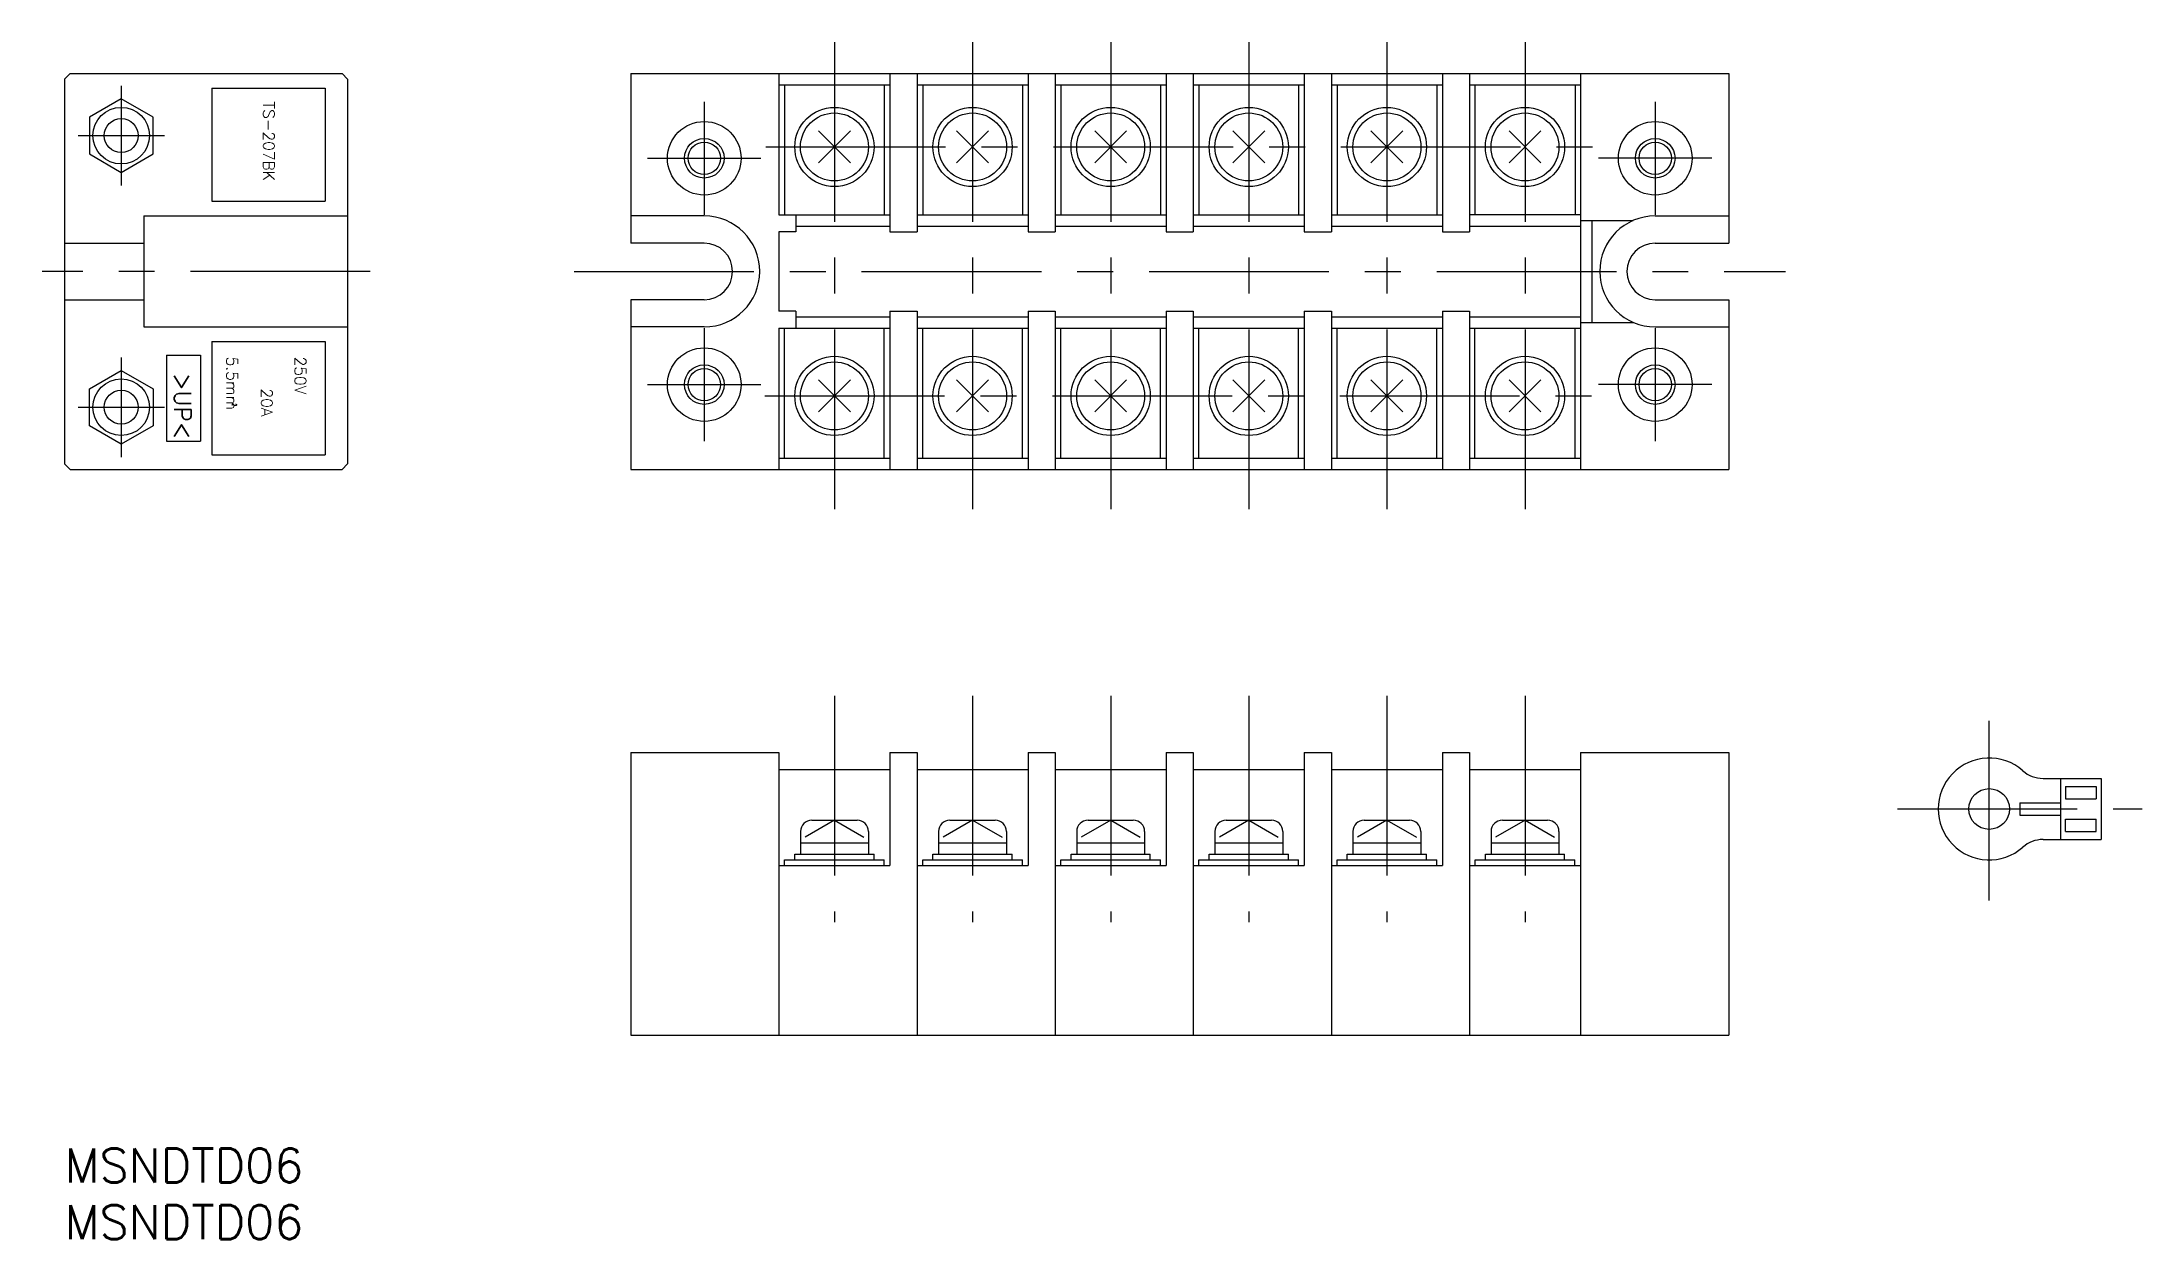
# Model space of a CAD drawing. Extents: x -2 to 184, y -8 to 98.
import ezdxf

# ---------------------------------------------------------------- set-up
doc = ezdxf.new("R2010")
doc.units = 0
doc.header["$LTSCALE"] = 0.5
doc.linetypes.add('CENTER', pattern=[50.8, 31.75, -6.35, 6.35, -6.35])
for name, color, linetype in [('MSM_CENTER', 1, 'CENTER'), ('MSM_CONTINUOUS', 7, 'CONTINUOUS'), ('MSM_NARROW', 5, 'CONTINUOUS'), ('MSM_PART_NUMBER', 7, 'CONTINUOUS')]:
    doc.layers.add(name, color=color, linetype=linetype)
doc.styles.get("Standard").update_dxf_attribs({"font": 'txt.shx', "height": 3, "bigfont": 'bigfont.shx'})

msp = doc.modelspace()

# ---------------------------------------------------------------- linework, layer by layer
at = {"layer": 'MSM_CENTER'}
for p, q in [((68, 97.77), (68, 55)), ((80.2, 97.77), (80.2, 55)), ((92.4, 97.77), (92.4, 55)), ((104.6, 97.77), (104.6, 55)), ((116.8, 97.77), (116.8, 55)), ((129, 97.77), (129, 55)), ((5, 93.9), (5, 85.1)), ((56.5, 92.5), (56.5, 82.5)), ((140.5, 92.5), (140.5, 82.5)), ((1.19, 89.5), (8.81, 89.5)), ((51.5, 87.5), (61.5, 87.5)), ((61.94, 88.5), (135.15, 88.5)), ((145.5, 87.5), (135.5, 87.5)), ((27, 77.5), (-2, 77.5)), ((45, 77.5), (152, 77.5)), ((56.5, 72.5), (56.5, 62.5)), ((140.5, 72.5), (140.5, 62.5)), ((5, 69.9), (5, 61.1)), ((51.5, 67.5), (61.5, 67.5)), ((145.5, 67.5), (135.5, 67.5)), ((1.19, 65.5), (8.81, 65.5)), ((61.85, 66.5), (135.15, 66.5)), ((68, 40), (68, 20)), ((80.2, 40), (80.2, 20)), ((92.4, 40), (92.4, 20)), ((104.6, 40), (104.6, 20)), ((116.8, 40), (116.8, 20)), ((129, 40), (129, 20)), ((170, 21.9), (170, 38.1)), ((161.9, 30), (183.5, 30))]:
    msp.add_line(p, q, dxfattribs=at)
at = {"layer": 'MSM_CONTINUOUS'}
for p, q in [((0.5, 95), (0, 94.5)), ((0.5, 95), (24.5, 95)), ((24.5, 95), (25, 94.5)), ((50, 95), (50, 80)), ((50, 95), (147, 95)), ((63.1, 95), (63.1, 82.5)), ((72.9, 95), (72.9, 81)), ((75.3, 95), (75.3, 81)), ((85.1, 95), (85.1, 81)), ((87.5, 95), (87.5, 81)), ((97.3, 95), (97.3, 81)), ((99.7, 95), (99.7, 81)), ((109.5, 95), (109.5, 81)), ((111.9, 95), (111.9, 81)), ((121.7, 95), (121.7, 81)), ((124.1, 95), (124.1, 81)), ((133.9, 95), (133.9, 60)), ((147, 95), (147, 80)), ((0, 94.5), (0, 60.5)), ((5, 92.75), (2.19, 91.13)), ((7.81, 91.13), (5, 92.75)), ((13, 93.7), (13, 83.7)), ((13, 93.7), (23, 93.7)), ((23, 93.7), (23, 83.7)), ((25, 94.5), (25, 60.5)), ((63.1, 94), (72.9, 94)), ((63.6, 94), (63.6, 82.5)), ((72.4, 94), (72.4, 82.5)), ((75.3, 94), (85.1, 94)), ((75.8, 94), (75.8, 82.5)), ((84.6, 94), (84.6, 82.5)), ((87.5, 94), (97.3, 94)), ((88, 94), (88, 82.5)), ((96.8, 94), (96.8, 82.5)), ((99.7, 94), (109.5, 94)), ((100.2, 94), (100.2, 82.5)), ((109, 94), (109, 82.5)), ((111.9, 94), (121.7, 94)), ((112.4, 94), (112.4, 82.5)), ((121.2, 94), (121.2, 82.5)), ((124.1, 94), (133.9, 94)), ((124.56, 94), (124.56, 82.5)), ((133.43, 94), (133.43, 82.5)), ((2.19, 91.13), (2.19, 87.88)), ((7.81, 87.88), (7.81, 91.13)), ((69.41, 89.91), (66.59, 87.09)), ((66.59, 89.91), (69.41, 87.09)), ((81.61, 89.91), (78.79, 87.09)), ((78.79, 89.91), (81.61, 87.09)), ((93.81, 89.91), (90.99, 87.09)), ((90.99, 89.91), (93.81, 87.09)), ((106.01, 89.91), (103.19, 87.09)), ((103.19, 89.91), (106.01, 87.09)), ((118.21, 89.91), (115.39, 87.09)), ((115.39, 89.91), (118.21, 87.09)), ((130.41, 89.91), (127.59, 87.09)), ((127.59, 89.91), (130.41, 87.09)), ((2.19, 87.88), (5, 86.25)), ((5, 86.25), (7.81, 87.88)), ((13, 83.7), (23, 83.7)), ((7, 82.4), (25, 82.4)), ((7, 82.4), (7, 72.6)), ((56.5, 82.4), (50, 82.4)), ((63.1, 82.5), (72.9, 82.5)), ((64.6, 82.5), (64.6, 81)), ((75.3, 82.5), (85.1, 82.5)), ((87.5, 82.5), (97.3, 82.5)), ((99.7, 82.5), (109.5, 82.5)), ((111.9, 82.5), (121.7, 82.5)), ((133.9, 82.5), (124.1, 82.5)), ((133.9, 82), (138.56, 82)), ((134.9, 82), (134.9, 73)), ((140.5, 82.4), (147, 82.4)), ((0, 80), (7, 80)), ((56.5, 80), (50, 80)), ((64.6, 81), (63.1, 81)), ((63.1, 81), (63.1, 74)), ((64.6, 81.5), (72.9, 81.5)), ((72.9, 81), (75.3, 81)), ((75.3, 81.5), (85.1, 81.5)), ((85.1, 81), (87.5, 81)), ((87.5, 81.5), (97.3, 81.5)), ((97.3, 81), (99.7, 81)), ((99.7, 81.5), (109.5, 81.5)), ((109.5, 81), (111.9, 81)), ((111.9, 81.5), (121.7, 81.5)), ((121.7, 81), (124.1, 81)), ((124.1, 81.5), (133.9, 81.5)), ((140.5, 80), (147, 80)), ((0, 75), (7, 75)), ((56.5, 75), (50, 75)), ((50, 75), (50, 60)), ((140.5, 75), (147, 75)), ((147, 75), (147, 60)), ((7, 72.6), (25, 72.6)), ((56.5, 72.6), (50, 72.6)), ((64.6, 74), (63.1, 74)), ((63.1, 72.5), (72.9, 72.5)), ((63.1, 72.5), (63.1, 60)), ((63.6, 61), (63.6, 72.5)), ((64.6, 74), (64.6, 72.5)), ((64.6, 73.5), (72.9, 73.5)), ((72.4, 61), (72.4, 72.5)), ((72.9, 74), (75.3, 74)), ((72.9, 74), (72.9, 60)), ((75.3, 74), (75.3, 60)), ((75.3, 73.5), (85.1, 73.5)), ((75.3, 72.5), (85.1, 72.5)), ((75.8, 61), (75.8, 72.5)), ((84.6, 61), (84.6, 72.5)), ((85.1, 74), (85.1, 60)), ((85.1, 74), (87.5, 74)), ((87.5, 74), (87.5, 60)), ((87.5, 73.5), (97.3, 73.5)), ((87.5, 72.5), (97.3, 72.5)), ((88, 61), (88, 72.5)), ((96.8, 61), (96.8, 72.5)), ((97.3, 74), (99.7, 74)), ((97.3, 74), (97.3, 60)), ((99.7, 74), (99.7, 60)), ((99.7, 73.5), (109.5, 73.5)), ((99.7, 72.5), (109.5, 72.5)), ((100.2, 61), (100.2, 72.5)), ((109, 61), (109, 72.5)), ((109.5, 74), (111.9, 74)), ((109.5, 74), (109.5, 60)), ((111.9, 74), (111.9, 60)), ((111.9, 73.5), (121.7, 73.5)), ((111.9, 72.5), (121.7, 72.5)), ((112.4, 61), (112.4, 72.5)), ((121.2, 61), (121.2, 72.5)), ((121.7, 74), (124.1, 74)), ((121.7, 74), (121.7, 60)), ((124.1, 74), (124.1, 60)), ((124.1, 73.5), (133.9, 73.5)), ((124.1, 72.5), (133.9, 72.5)), ((124.56, 61), (124.56, 72.5)), ((133.43, 61), (133.43, 72.5)), ((133.9, 73), (138.56, 73)), ((140.5, 72.6), (147, 72.6)), ((13, 71.3), (13, 61.3)), ((13, 71.3), (23, 71.3)), ((23, 71.3), (23, 61.3)), ((2.19, 67.12), (5, 68.75)), ((5, 68.75), (7.81, 67.12)), ((9, 70.1), (9, 62.5)), ((9, 70.1), (12, 70.1)), ((12, 70.1), (12, 62.5)), ((2.19, 63.87), (2.19, 67.12)), ((7.81, 67.12), (7.81, 63.87)), ((69.41, 65.09), (66.59, 67.91)), ((66.59, 65.09), (69.41, 67.91)), ((81.61, 65.09), (78.79, 67.91)), ((78.79, 65.09), (81.61, 67.91)), ((93.81, 65.09), (90.99, 67.91)), ((90.99, 65.09), (93.81, 67.91)), ((106.01, 65.09), (103.19, 67.91)), ((103.19, 65.09), (106.01, 67.91)), ((118.21, 65.09), (115.39, 67.91)), ((115.39, 65.09), (118.21, 67.91)), ((130.41, 65.09), (127.59, 67.91)), ((127.59, 65.09), (130.41, 67.91)), ((5, 62.25), (2.19, 63.87)), ((7.81, 63.87), (5, 62.25)), ((9, 62.5), (12, 62.5)), ((13, 61.3), (23, 61.3)), ((0, 60.5), (0.5, 60)), ((0.5, 60), (24.5, 60)), ((25, 60.5), (24.5, 60)), ((50, 60), (147, 60)), ((63.1, 61), (72.9, 61)), ((75.3, 61), (85.1, 61)), ((87.5, 61), (97.3, 61)), ((99.7, 61), (109.5, 61)), ((111.9, 61), (121.7, 61)), ((124.1, 61), (133.9, 61)), ((50, 35), (50, 10)), ((50, 35), (63.1, 35)), ((63.1, 35), (63.1, 10)), ((63.1, 33.5), (72.9, 33.5)), ((72.9, 35), (72.9, 25)), ((72.9, 35), (75.3, 35)), ((75.3, 35), (75.3, 10)), ((75.3, 33.5), (85.1, 33.5)), ((85.1, 35), (85.1, 25)), ((85.1, 35), (87.5, 35)), ((87.5, 35), (87.5, 10)), ((87.5, 33.5), (97.3, 33.5)), ((97.3, 35), (97.3, 25)), ((97.3, 35), (99.7, 35)), ((99.7, 35), (99.7, 10)), ((99.7, 33.5), (109.5, 33.5)), ((109.5, 35), (111.9, 35)), ((109.5, 35), (109.5, 25)), ((111.9, 35), (111.9, 10)), ((111.9, 33.5), (121.7, 33.5)), ((121.7, 35), (121.7, 25)), ((121.7, 35), (124.1, 35)), ((124.1, 35), (124.1, 10)), ((124.1, 33.5), (133.9, 33.5)), ((133.9, 35), (147, 35)), ((133.9, 35), (133.9, 10)), ((147, 35), (147, 10)), ((174.76, 32.7), (179.9, 32.7)), ((176.3, 32.7), (176.3, 27.3)), ((176.75, 31.98), (179.45, 31.98)), ((176.75, 31.98), (176.75, 30.9)), ((179.45, 31.98), (179.45, 30.9)), ((179.9, 32.7), (179.9, 27.3)), ((172.7, 30.54), (172.7, 29.46)), ((172.7, 30.54), (176.3, 30.54)), ((176.75, 30.9), (179.45, 30.9)), ((65, 28), (65, 26)), ((68, 29), (65.4, 27.5)), ((66, 29), (70, 29)), ((68, 29), (70.6, 27.5)), ((71, 28), (71, 26)), ((77.2, 28), (77.2, 26)), ((80.2, 29), (77.6, 27.5)), ((78.2, 29), (82.2, 29)), ((80.2, 29), (82.8, 27.5)), ((83.2, 28), (83.2, 26)), ((89.4, 28), (89.4, 26)), ((92.4, 29), (89.8, 27.5)), ((90.4, 29), (94.4, 29)), ((92.4, 29), (95, 27.5)), ((95.4, 28), (95.4, 26)), ((101.6, 28), (101.6, 26)), ((104.6, 29), (102, 27.5)), ((102.6, 29), (106.6, 29)), ((104.6, 29), (107.2, 27.5)), ((107.6, 28), (107.6, 26)), ((113.8, 28), (113.8, 26)), ((116.8, 29), (114.2, 27.5)), ((114.8, 29), (118.8, 29)), ((116.8, 29), (119.4, 27.5)), ((119.8, 28), (119.8, 26)), ((126, 28), (126, 26)), ((129, 29), (126.4, 27.5)), ((127, 29), (131, 29)), ((129, 29), (131.6, 27.5)), ((132, 28), (132, 26)), ((172.7, 29.46), (176.3, 29.46)), ((176.75, 29.1), (179.45, 29.1)), ((176.75, 28.02), (176.75, 29.1)), ((176.75, 28.02), (179.45, 28.02)), ((179.45, 28.02), (179.45, 29.1)), ((64.5, 25.5), (64.5, 26)), ((64.5, 26), (71.5, 26)), ((65, 27), (71, 27)), ((71.5, 25.5), (71.5, 26)), ((76.7, 26), (83.7, 26)), ((76.7, 25.5), (76.7, 26)), ((77.2, 27), (83.2, 27)), ((83.7, 25.5), (83.7, 26)), ((88.9, 26), (95.9, 26)), ((88.9, 25.5), (88.9, 26)), ((89.4, 27), (95.4, 27)), ((95.9, 25.5), (95.9, 26)), ((101.1, 26), (108.1, 26)), ((101.1, 25.5), (101.1, 26)), ((101.6, 27), (107.6, 27)), ((108.1, 25.5), (108.1, 26)), ((113.3, 26), (120.3, 26)), ((113.3, 25.5), (113.3, 26)), ((113.8, 27), (119.8, 27)), ((120.3, 25.5), (120.3, 26)), ((125.5, 26), (132.5, 26)), ((125.5, 25.5), (125.5, 26)), ((126, 27), (132, 27)), ((132.5, 25.5), (132.5, 26)), ((174.76, 27.3), (179.9, 27.3)), ((63.1, 25), (72.9, 25)), ((63.6, 25), (63.6, 25.5)), ((63.6, 25.5), (72.4, 25.5)), ((72.4, 25), (72.4, 25.5)), ((75.3, 25), (85.1, 25)), ((75.8, 25.5), (84.6, 25.5)), ((75.8, 25), (75.8, 25.5)), ((84.6, 25), (84.6, 25.5)), ((87.5, 25), (97.3, 25)), ((88, 25.5), (96.8, 25.5)), ((88, 25), (88, 25.5)), ((96.8, 25), (96.8, 25.5)), ((99.7, 25), (109.5, 25)), ((100.2, 25.5), (109, 25.5)), ((100.2, 25), (100.2, 25.5)), ((109, 25), (109, 25.5)), ((111.9, 25), (121.7, 25)), ((112.4, 25.5), (121.2, 25.5)), ((112.4, 25), (112.4, 25.5)), ((121.2, 25), (121.2, 25.5)), ((124.1, 25), (133.9, 25)), ((124.6, 25.5), (133.4, 25.5)), ((124.6, 25), (124.6, 25.5)), ((133.4, 25), (133.4, 25.5)), ((50, 10), (147, 10))]:
    msp.add_line(p, q, dxfattribs=at)
for centre, radius in [((5, 89.5), 2.5), ((5, 89.5), 1.5), ((68, 88.5), 3.5), ((68, 88.5), 3), ((80.2, 88.5), 3.5), ((80.2, 88.5), 3), ((92.4, 88.5), 3.5), ((92.4, 88.5), 3), ((104.6, 88.5), 3.5), ((104.6, 88.5), 3), ((116.8, 88.5), 3.5), ((116.8, 88.5), 3), ((129, 88.5), 3.5), ((129, 88.5), 3), ((56.5, 87.5), 3.25), ((140.5, 87.5), 3.25), ((56.5, 87.5), 1.43), ((140.5, 87.5), 1.43), ((56.5, 67.5), 3.25), ((140.5, 67.5), 3.25), ((56.5, 67.5), 1.43), ((68, 66.5), 3.5), ((68, 66.5), 3), ((80.2, 66.5), 3.5), ((80.2, 66.5), 3), ((92.4, 66.5), 3.5), ((92.4, 66.5), 3), ((104.6, 66.5), 3.5), ((104.6, 66.5), 3), ((116.8, 66.5), 3.5), ((116.8, 66.5), 3), ((129, 66.5), 3.5), ((129, 66.5), 3), ((140.5, 67.5), 1.43), ((5, 65.5), 2.5), ((5, 65.5), 1.5), ((170, 30), 1.8)]:
    msp.add_circle(centre, radius, dxfattribs=at)
for centre, radius, start, end in [((56.5, 77.5), 4.9, 270, 90), ((140.5, 77.5), 4.9, 90, 270), ((56.5, 77.5), 2.5, 270, 90), ((140.5, 77.5), 2.5, 90, 270), ((170, 30), 4.5, 48.5904, 311.4096), ((174.76, 35.4), 2.7, 228.5904, 270), ((66, 28), 1, 90, 180), ((70, 28), 1, 0, 90), ((78.2, 28), 1, 90, 180), ((82.2, 28), 1, 0, 90), ((90.4, 28), 1, 90, 180), ((94.4, 28), 1, 0, 90), ((102.6, 28), 1, 90, 180), ((106.6, 28), 1, 0, 90), ((114.8, 28), 1, 90, 180), ((118.8, 28), 1, 0, 90), ((127, 28), 1, 90, 180), ((131, 28), 1, 0, 90), ((174.76, 24.6), 2.7, 90, 131.4096)]:
    msp.add_arc(centre, radius, start, end, dxfattribs=at)
at = {"layer": 'MSM_NARROW'}
for centre in [(56.5, 87.5), (140.5, 87.5), (56.5, 67.5), (140.5, 67.5)]:
    msp.add_circle(centre, 1.75, dxfattribs=at)

# ---------------------------------------------------------------- texts
at = {"layer": 'MSM_PART_NUMBER'}
for s, height, p in [('TS-207BK', 1, (17.54, 92.53)), ('5.5mm', 1, (14.29, 69.97)), ('250V', 1, (20.32, 69.97)), ('>UP<', 1.5, (9.68, 68.52)), ('20A', 1, (17.36, 67.16))]:
    msp.add_text(s, height=height, rotation=270, dxfattribs=at).set_placement(p)
at = {"layer": 'MSM_PART_NUMBER', "width": 0.4}
msp.add_text('2', height=0.4, rotation=270, dxfattribs=at).set_placement((14.8, 65.79))
at = {"layer": 'MSM_PART_NUMBER'}
for p in [(0, -3), (0, -8)]:
    msp.add_text('MSNDTD06', height=3, dxfattribs=at).set_placement(p)

doc.saveas('drawing.dxf')
